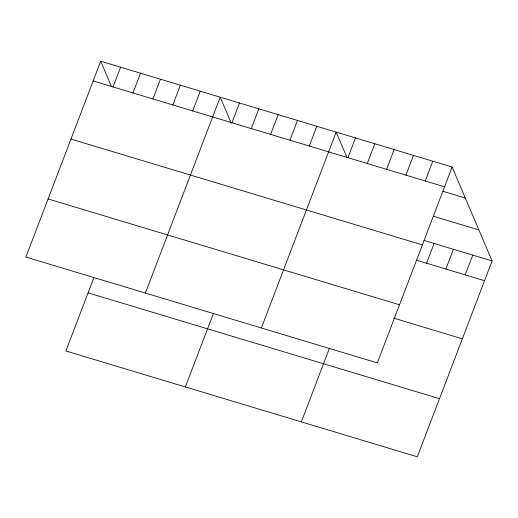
<?xml version="1.0" encoding="UTF-8"?>
<svg xmlns="http://www.w3.org/2000/svg" width="518" height="518" viewBox="0 0 518 518"><rect width="100%" height="100%" fill="white"/><g stroke="black" fill="none" stroke-linecap="round" stroke-linejoin="round"><path stroke-width="0.78" d="M100.693 61.195L25.9 257.064L377.324 362.898L452.117 167.029L100.693 61.195L111.247 85.988M113.066 86.953L120.61 67.198M132.977 92.949L140.52 73.193M152.894 98.951L160.438 79.189M93.79 277.881L65.883 350.971L417.307 456.805L492.1 260.936L452.117 167.029M172.805 104.947L180.348 85.185M192.722 110.943L200.265 91.181M145.383 293.052L220.182 97.183L231.319 123.349M231.96 122.76L239.51 103.004M251.288 128.581L258.838 108.825M270.616 134.402L278.166 114.646M185.366 386.952L213.274 313.869M289.95 140.223L297.494 120.467M309.278 146.044L316.822 126.288M261.357 327.972L336.15 132.109L346.704 156.896M347.934 157.686L355.477 137.924M367.262 163.507L374.805 143.745M386.59 169.328L394.133 149.566M301.334 421.879L329.241 348.789M405.918 175.149L413.461 155.387M425.246 180.97L432.789 161.208M426.567 263.228L434.116 243.473M445.901 269.049L453.444 249.294M465.229 274.87L472.772 255.115M93.149 80.957L444.573 186.791M442.89 191.265L465.313 198.018M433.294 216.207L478.904 229.947M424.067 240.443L492.1 260.936M70.96 139.07L422.384 244.904M416.517 260.204L484.557 280.691M48.09 198.951L399.52 304.785M393.55 318.084L462.36 338.811M88.073 292.851L439.497 398.685"/></g></svg>
